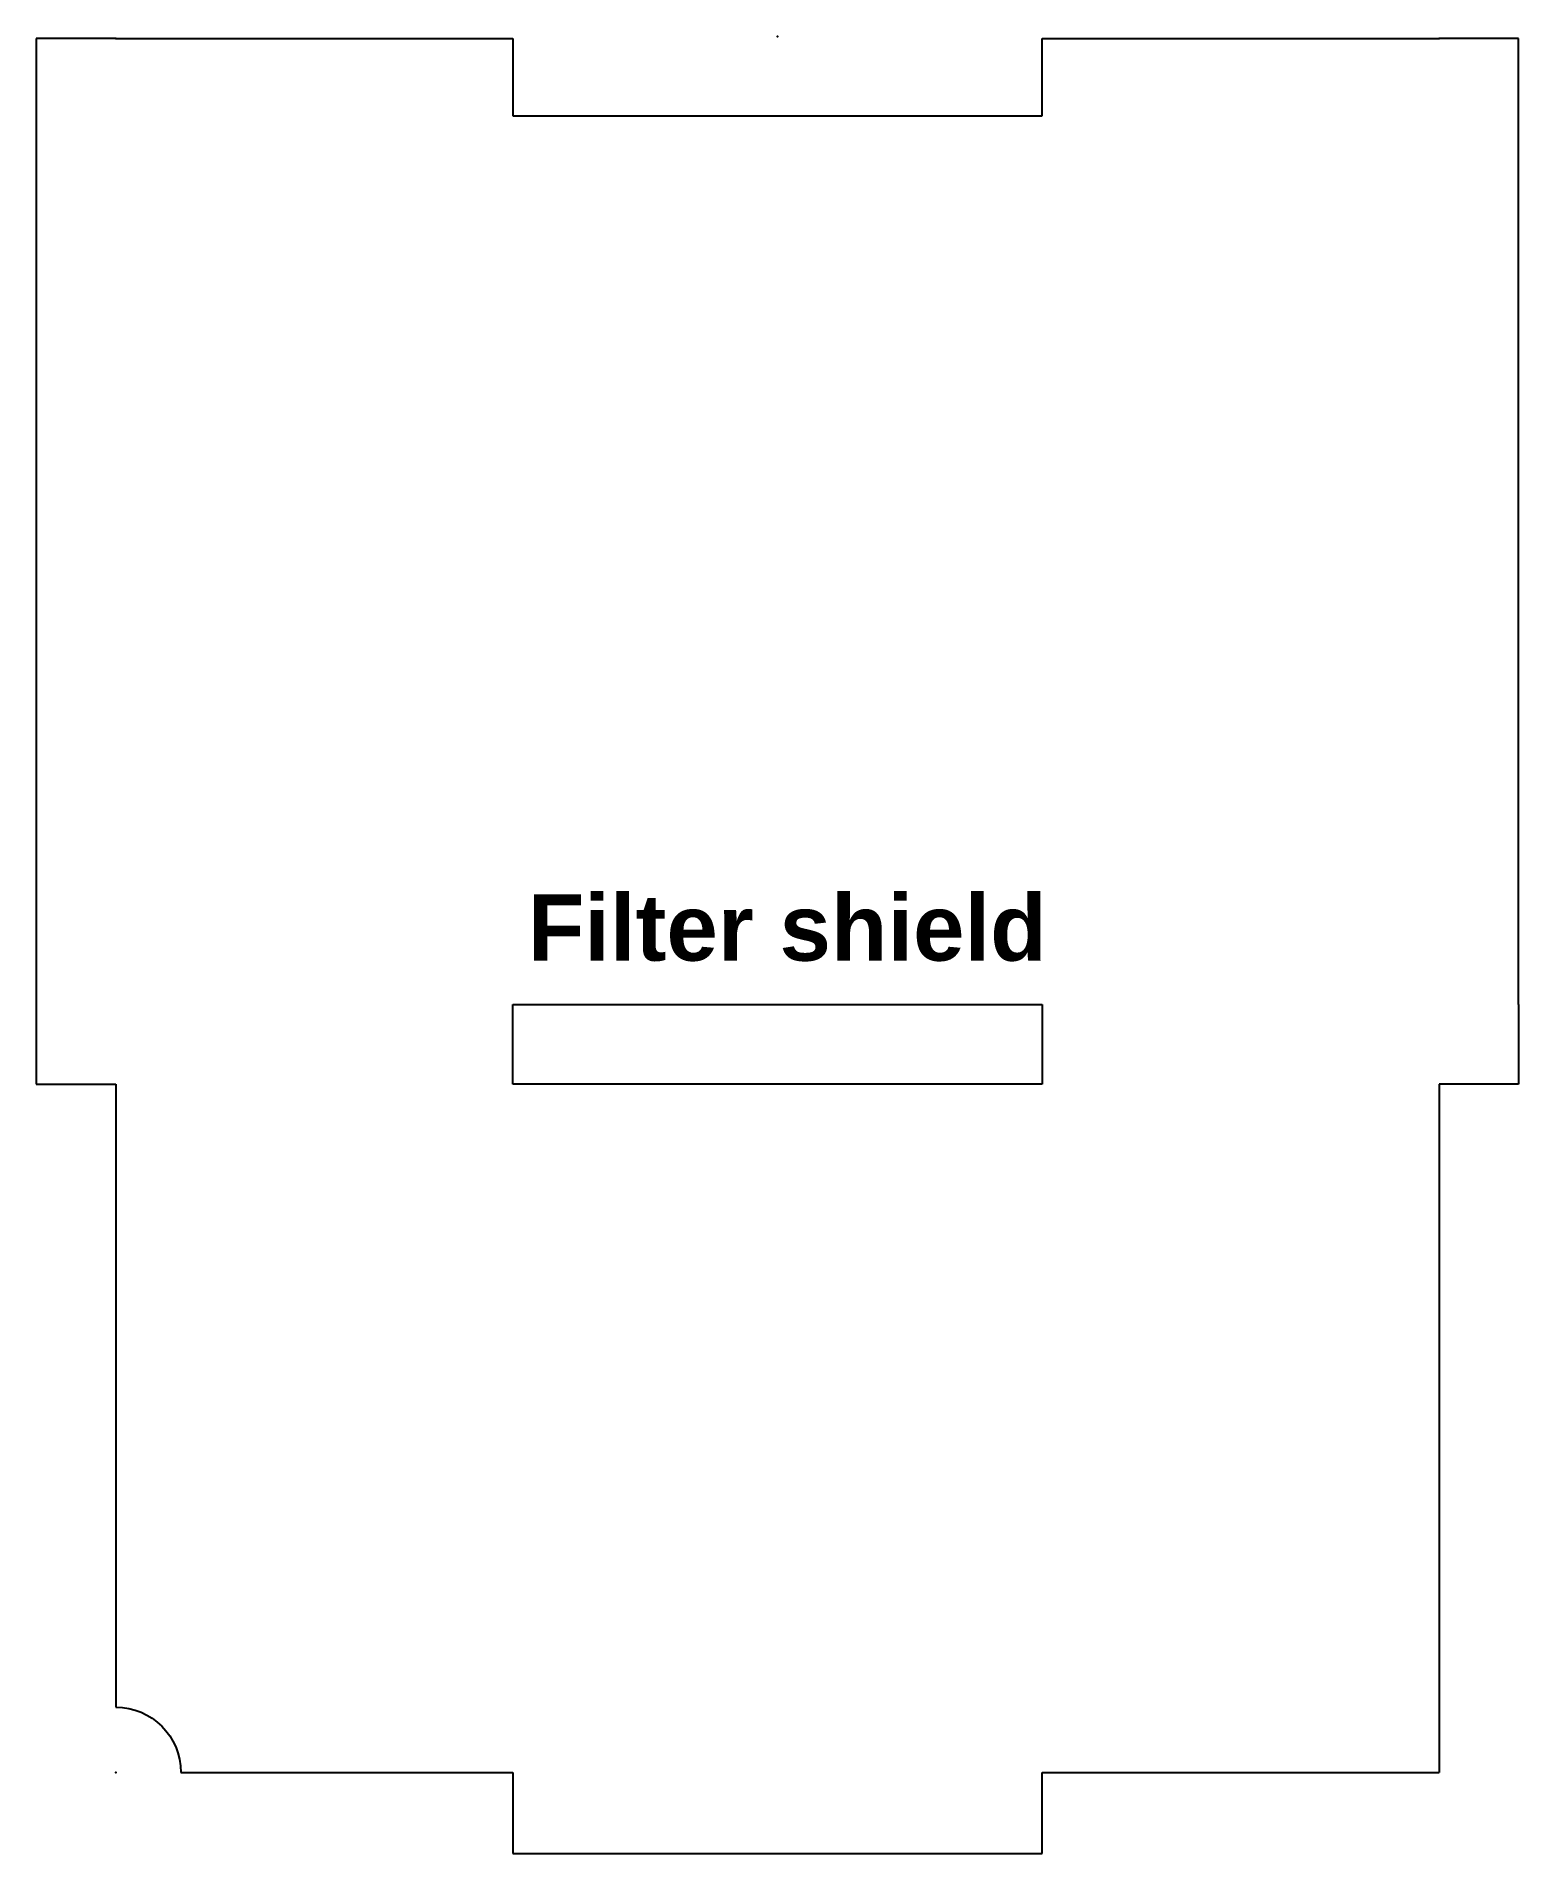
# Model space of a CAD drawing. Header units: millimetres. Extents: x 1575 to 1687, y 564 to 701.
import ezdxf

# ---------------------------------------------------------------- set-up
doc = ezdxf.new("R2010")
doc.units = ezdxf.units.MM
doc.layers.add('FabLab', color=4, linetype='Continuous', true_color=0x00ffff)
doc.layers.add('FabLab$CUT', color=18, linetype='Continuous', true_color=0x000000)
doc.styles.add('Arial Regular', font='')
doc.styles.get('Arial Regular').set_extended_font_data('Arial')

msp = doc.modelspace()

# ---------------------------------------------------------------- linework, layer by layer
at = {"layer": 'FabLab$CUT'}
for p, q in [((1581.25, 700.95), (1575.25, 700.95)), ((1575.25, 700.95), (1575.25, 627.95)), ((1581.25, 700.95), (1611.25, 700.95)), ((1611.25, 700.95), (1611.25, 695.1)), ((1651.25, 695.1), (1651.25, 700.95)), ((1651.25, 700.95), (1681.25, 700.95)), ((1687.25, 700.95), (1681.25, 700.95)), ((1687.25, 627.95), (1687.25, 700.95)), ((1611.25, 695.1), (1651.25, 695.1)), ((1575.25, 627.95), (1575.25, 621.95)), ((1611.25, 627.95), (1651.25, 627.95)), ((1611.25, 621.95), (1611.25, 627.95)), ((1651.25, 627.95), (1651.25, 621.95)), ((1687.25, 627.95), (1687.25, 621.95)), ((1575.25, 621.95), (1581.25, 621.95)), ((1581.25, 621.95), (1581.25, 574.88)), ((1651.25, 621.95), (1611.25, 621.95)), ((1681.25, 621.95), (1681.25, 569.95)), ((1687.25, 621.95), (1681.25, 621.95)), ((1586.17, 569.95), (1611.25, 569.95)), ((1611.25, 569.95), (1611.25, 563.81)), ((1651.25, 563.81), (1651.25, 569.95)), ((1651.25, 569.95), (1681.25, 569.95)), ((1611.25, 563.81), (1651.25, 563.81))]:
    msp.add_line(p, q, dxfattribs=at)
at = {"layer": 'FabLab$CUT', "extrusion": (0, 0, -1)}
msp.add_arc((-1581.25, 569.95), 4.92, 90, 180, dxfattribs=at)
at = {"layer": 'FabLab$CUT'}
for p in [(1581.25, 700.95), (1631.25, 701.1), (1681.25, 700.95), (1581.25, 569.95)]:
    msp.add_point(p, dxfattribs=at)

# ---------------------------------------------------------------- texts
at = {"layer": 'FabLab', "insert": (1612.39, 636.27), "char_height": 5, "width": 87.1196, "attachment_point": 1, "style": 'Arial Regular'}
msp.add_mtext('{\\fArial|b1;Filter shield}', dxfattribs=at)

doc.saveas('drawing.dxf')
